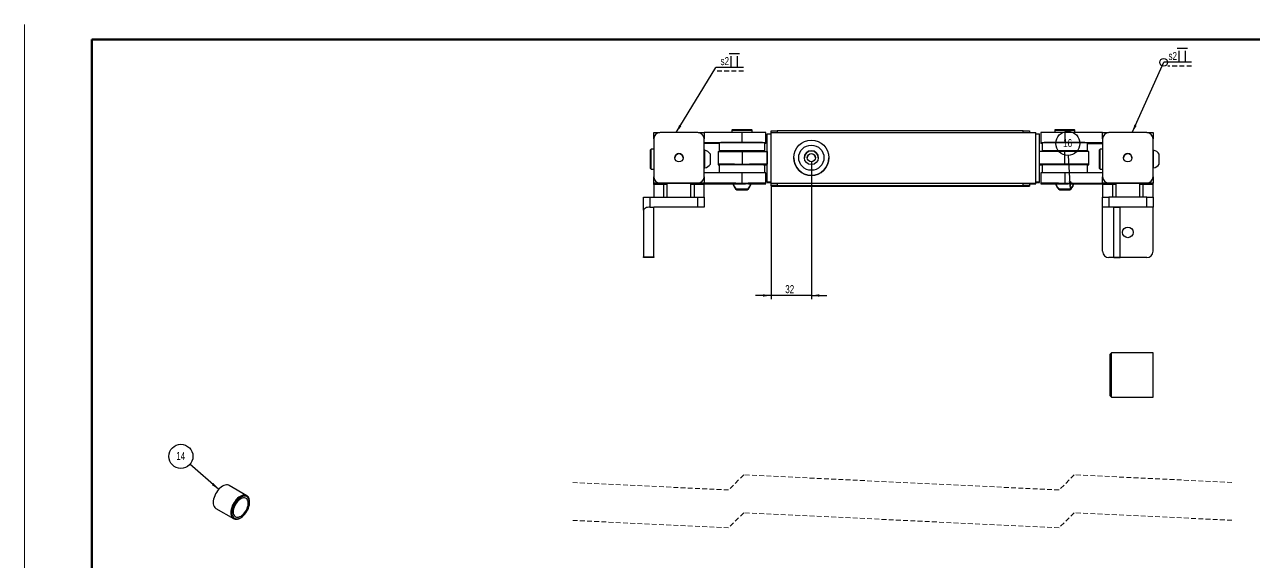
# Model space of a CAD drawing. Header units: millimetres. Extents: x 0 to 1782, y 0 to 1260.
# Drawn here: x 0 to 975, y 834 to 1260 of the extents above; entities that cross this region are included whole.
import ezdxf

# ---------------------------------------------------------------- set-up
doc = ezdxf.new("R2010")
doc.units = ezdxf.units.MM
doc.header["$LTSCALE"] = 3
doc.linetypes.add('HIDDEN', pattern=[1.905, 1.27, -0.635])
doc.layers.add('FORMATO', color=7, linetype='Continuous')
doc.styles.add('SLDTEXTSTYLE0', font='TXT', dxfattribs={"width": 0.75})
doc.dimstyles.new('SLDDIMSTYLE0', dxfattribs={"dimtxt": 0.18, "dimasz": 6.35, "dimexe": 0, "dimexo": 0.0625, "dimgap": 0, "dimtad": 0, "dimtih": 1, "dimtoh": 1, "dimdec": 0, "dimrnd": 1e-09, "dimzin": 0, "dimdsep": 46, "dimtxsty": 'Standard', "dimsah": 1, "dimcen": 0.09, "dimadec": 0, "dimazin": 0, "dimtfac": 6.35, "dimtdec": 0, "dimtofl": 0, "dimtmove": 0, "dimatfit": 3, "dimfxl": 1, "dimfrac": 2, "dimtolj": 1, "dimtzin": 0, "dimarcsym": 0})
doc.dimstyles.new('SLDDIMSTYLE1', dxfattribs={"dimtxt": 6.35, "dimasz": 6.35, "dimexe": 0, "dimexo": 0.0625, "dimgap": 1.5875, "dimtad": 1, "dimdec": 1, "dimrnd": 1e-09, "dimzin": 12, "dimdsep": 46, "dimtxsty": 'SLDTEXTSTYLE0', "dimsah": 1, "dimcen": 0.09, "dimadec": 0, "dimazin": 3, "dimtfac": 1, "dimtdec": 1, "dimtmove": 0, "dimatfit": 0, "dimfxl": 1, "dimfrac": 2, "dimtolj": 1, "dimtzin": 12, "dimarcsym": 0})

# ---------------------------------------------------------------- blocks, each defined once
blk = doc.blocks.new('_D')
at = {"layer": 'FORMATO', "color": 7}
for p, q in [((624.01, 1151.58), (624.01, 1042.46)), ((592.01, 1131.53), (592.01, 1042.46)), ((592.01, 1045.46), (579.8, 1045.46)), ((624.01, 1045.46), (592.01, 1045.46)), ((624.01, 1045.46), (636.22, 1045.46))]:
    blk.add_line(p, q, dxfattribs=at)
for points in [[(592.01, 1045.46), (585.66, 1046.43), (585.66, 1044.48)], [(624.01, 1045.46), (630.36, 1044.48), (630.36, 1046.43)]]:
    blk.add_solid(points, dxfattribs=at)
at = {"layer": 'FORMATO', "color": 7, "insert": (603.32, 1053.64), "char_height": 6.35, "attachment_point": 1, "style": 'SLDTEXTSTYLE0'}
blk.add_mtext('32', dxfattribs=at)
blk = doc.blocks.new('SW_NOTE_0_6')
at = {"layer": 'FORMATO', "color": 0}
blk.add_circle((-0.56, 9.54), 9.56, dxfattribs=at)
at = {"layer": 'FORMATO', "color": 0, "insert": (-0.68, 12.98), "char_height": 6.35, "attachment_point": 2, "style": 'SLDTEXTSTYLE0'}
blk.add_mtext('16', dxfattribs=at)
blk = doc.blocks.new('SW_SYMBOL_WELD_BUSQ')
at = {"layer": 'FORMATO', "color": 0}
for p, q in [((600, 0), (600, 3300)), ((2400, 0), (2400, 3300))]:
    blk.add_line(p, q, dxfattribs=at)
blk = doc.blocks.new('SW_SYMBOL_WLDSI_FLT')
at = {"layer": 'FORMATO', "color": 0}
blk.add_line((0, 0), (3000, 0), dxfattribs=at)
blk = doc.blocks.new('SW_WELDSYMBOL_6')
at = {"layer": 'FORMATO', "color": 0}
blk.add_line((22.07, 0), (0, 0), dxfattribs=at)
at = {"layer": 'FORMATO', "color": 0, "linetype": 'HIDDEN'}
blk.add_line((22.07, -3), (3.38, -3), dxfattribs=at)
at = {"layer": 'FORMATO', "color": 0}
blk.add_circle((0, 0), 3.04, dxfattribs=at)
at = {"layer": 'FORMATO', "color": 0, "xscale": 0.0027037109375, "yscale": 0.0027037109375, "zscale": 0.0027037109375}
for name, p in [('SW_SYMBOL_WLDSI_FLT', (10.74, 11.17)), ('SW_SYMBOL_WELD_BUSQ', (10.74, 0.03))]:
    blk.add_blockref(name, p, dxfattribs=at)
at = {"layer": 'FORMATO', "color": 0, "insert": (3.85, 8.19), "char_height": 6.35, "attachment_point": 1, "style": 'SLDTEXTSTYLE0'}
blk.add_mtext('s2', dxfattribs=at)
blk = doc.blocks.new('SW_WELDSYMBOL_7')
at = {"layer": 'FORMATO', "color": 0}
blk.add_line((22.07, 0), (0, 0), dxfattribs=at)
at = {"layer": 'FORMATO', "color": 0, "linetype": 'HIDDEN'}
blk.add_line((22.07, -3), (0, -3), dxfattribs=at)
at = {"layer": 'FORMATO', "color": 0, "xscale": 0.0027037109375, "yscale": 0.0027037109375, "zscale": 0.0027037109375}
for name, p in [('SW_SYMBOL_WLDSI_FLT', (10.74, 11.17)), ('SW_SYMBOL_WELD_BUSQ', (10.74, 0.03))]:
    blk.add_blockref(name, p, dxfattribs=at)
at = {"layer": 'FORMATO', "color": 0, "insert": (3.85, 8.19), "char_height": 6.35, "attachment_point": 1, "style": 'SLDTEXTSTYLE0'}
blk.add_mtext('s2', dxfattribs=at)
blk = doc.blocks.new('SW_NOTE_0_7')
at = {"layer": 'FORMATO', "color": 0}
blk.add_circle((-7.21, 6.28), 9.56, dxfattribs=at)
at = {"layer": 'FORMATO', "color": 0, "insert": (-7.34, 9.71), "char_height": 6.35, "attachment_point": 2, "style": 'SLDTEXTSTYLE0'}
blk.add_mtext('14', dxfattribs=at)

msp = doc.modelspace()

# ---------------------------------------------------------------- linework, layer by layer
at = {"color": 7, "linetype": 'Continuous', "lineweight": 18}
msp.add_line((0, 1260), (0, 0), dxfattribs=at)
at = {"color": 7, "linetype": 'Continuous', "lineweight": 25}
for p, q in [((499.01, 1174.53), (503.82, 1174.53)), ((499.01, 1169.53), (499.01, 1174.53)), ((534.01, 1174.53), (504.01, 1174.53)), ((534.2, 1174.53), (539.01, 1174.53)), ((539.01, 1174.53), (539.01, 1169.53)), ((569.01, 1174.53), (539.01, 1174.53)), ((561.51, 1176.99), (561.01, 1176.49)), ((561.01, 1176.49), (561.01, 1174.53)), ((569.01, 1166.53), (569.01, 1174.53)), ((576.42, 1177), (576.51, 1176.99)), ((577.01, 1176.49), (576.51, 1176.99)), ((576.91, 1176.5), (577.01, 1176.49)), ((577.01, 1174.52), (577.01, 1176.49)), ((588.01, 1166.49), (588.01, 1174.49)), ((589.01, 1135.53), (589.01, 1173.53)), ((589.01, 1173.53), (592.01, 1173.53)), ((592.01, 1174.53), (592.01, 1175.96)), ((592.01, 1134.53), (592.01, 1174.53)), ((592.01, 1174.53), (802.01, 1174.53)), ((792.01, 1175.97), (597.01, 1175.97)), ((797.01, 1175.96), (797.01, 1174.53)), ((802.01, 1134.53), (802.01, 1174.53)), ((802.01, 1173.53), (805.01, 1173.53)), ((805.01, 1135.53), (805.01, 1173.53)), ((806.01, 1174.49), (806.01, 1166.49)), ((817.51, 1176.99), (817.01, 1176.49)), ((817.01, 1176.49), (817.01, 1174.52)), ((825.01, 1174.53), (825.01, 1166.53)), ((855.01, 1174.53), (825.01, 1174.53)), ((832.42, 1177), (832.51, 1176.99)), ((833.01, 1176.49), (832.51, 1176.99)), ((832.91, 1176.5), (833.01, 1176.49)), ((833.01, 1174.53), (833.01, 1176.49)), ((855.01, 1174.53), (859.82, 1174.53)), ((855.01, 1169.53), (855.01, 1174.53)), ((890.01, 1174.53), (860.01, 1174.53)), ((890.2, 1174.53), (895.01, 1174.53)), ((895.01, 1174.53), (895.01, 1169.53)), ((497.01, 1161.45), (496.51, 1160.95)), ((496.51, 1160.85), (496.51, 1160.95)), ((496.51, 1145.95), (496.51, 1160.85)), ((499.01, 1161.45), (497.01, 1161.45)), ((497.01, 1161.35), (497.01, 1161.45)), ((497.01, 1145.45), (497.01, 1161.35)), ((499.01, 1169.53), (499.01, 1139.53)), ((539.01, 1139.53), (539.01, 1169.53)), ((539.01, 1166.53), (569.01, 1166.53)), ((551.01, 1166.46), (539.01, 1166.46)), ((539.01, 1166), (551.01, 1166)), ((551.01, 1165.94), (539.01, 1165.94)), ((551.01, 1166.49), (551.01, 1159.99)), ((587.01, 1159.99), (587.01, 1166.49)), ((588.01, 1165.97), (588.01, 1166.49)), ((806.01, 1166.49), (806.01, 1165.97)), ((807.01, 1166.49), (807.01, 1159.99)), ((825.01, 1166.53), (855.01, 1166.53)), ((843.01, 1159.99), (843.01, 1166.49)), ((843.01, 1166.46), (855.01, 1166.46)), ((843.01, 1166), (855.01, 1166)), ((843.01, 1165.94), (855.01, 1165.94)), ((853.01, 1161.45), (852.51, 1160.95)), ((852.51, 1160.85), (852.51, 1160.95)), ((852.51, 1145.95), (852.51, 1160.85)), ((855.01, 1161.45), (853.01, 1161.45)), ((853.01, 1161.35), (853.01, 1161.45)), ((853.01, 1145.45), (853.01, 1161.35)), ((855.01, 1169.53), (855.01, 1139.53)), ((895.01, 1139.53), (895.01, 1169.53)), ((539.51, 1157.95), (539.01, 1158.45)), ((539.51, 1146.45), (539.51, 1160.45)), ((543.91, 1149.45), (543.91, 1157.45)), ((550.01, 1159.49), (550.01, 1149.49)), ((551.01, 1159.99), (551.01, 1159.5)), ((563.01, 1160), (563.01, 1159.53)), ((569.01, 1159.53), (569.01, 1149.53)), ((569.01, 1159.53), (589.01, 1159.53)), ((575.01, 1159.53), (575.01, 1160)), ((587.01, 1159.53), (587.01, 1159.99)), ((589.01, 1159.53), (589.01, 1149.53)), ((610.01, 1154.58), (610.01, 1154.53)), ((638.01, 1154.53), (638.01, 1154.58)), ((805.01, 1149.53), (805.01, 1159.53)), ((825.01, 1159.53), (805.01, 1159.53)), ((807.01, 1159.99), (807.01, 1159.53)), ((819.01, 1160), (819.01, 1159.53)), ((825.01, 1149.53), (825.01, 1159.53)), ((831.01, 1159.53), (831.01, 1160)), ((843.01, 1159.5), (843.01, 1159.99)), ((844.01, 1149.49), (844.01, 1159.49)), ((895.51, 1157.95), (895.01, 1158.45)), ((895.51, 1146.45), (895.51, 1160.45)), ((899.91, 1149.45), (899.91, 1157.45)), ((496.51, 1145.95), (497.01, 1145.45)), ((497.01, 1145.45), (499.01, 1145.45)), ((539.01, 1148.45), (539.51, 1148.95)), ((569.01, 1142.53), (539.01, 1142.53)), ((550.01, 1149.49), (550.01, 1148.97)), ((551.01, 1148.99), (551.01, 1142.53)), ((563.01, 1149.5), (563.01, 1149.02)), ((569.01, 1149.53), (589.01, 1149.53)), ((569.01, 1134.53), (569.01, 1142.53)), ((575.01, 1149.02), (575.01, 1149.5)), ((589.01, 1149.46), (575.01, 1149.46)), ((586.16, 1149), (589.01, 1149)), ((587.01, 1142.5), (587.01, 1148.99)), ((589.01, 1148.94), (587.01, 1148.94)), ((588.01, 1134.49), (588.01, 1142.49)), ((825.01, 1149.53), (805.01, 1149.53)), ((805.01, 1149.46), (819.01, 1149.46)), ((807.86, 1149), (805.01, 1149)), ((805.01, 1148.94), (807.01, 1148.94)), ((806.01, 1142.49), (806.01, 1134.49)), ((807.01, 1148.99), (807.01, 1142.5)), ((819.01, 1149.5), (819.01, 1149.02)), ((825.01, 1142.53), (825.01, 1134.53)), ((855.01, 1142.53), (825.01, 1142.53)), ((831.01, 1149.02), (831.01, 1149.5)), ((843.01, 1142.53), (843.01, 1148.99)), ((844.01, 1148.97), (844.01, 1149.49)), ((852.51, 1145.95), (853.01, 1145.45)), ((853.01, 1145.45), (855.01, 1145.45)), ((895.01, 1148.45), (895.51, 1148.95)), ((499.01, 1139.53), (499.01, 1139.53)), ((499.01, 1134.53), (499.01, 1139.53)), ((539.01, 1134.53), (499.01, 1134.53)), ((499.01, 1133.49), (499.01, 1134.53)), ((509.51, 1133.49), (499.01, 1133.49)), ((499.01, 1133.49), (499.01, 1123.45)), ((504.01, 1134.53), (534.01, 1134.53)), ((504.01, 1134.53), (504.01, 1134.53)), ((504.01, 1134.53), (534.01, 1134.53)), ((507.01, 1123.45), (507.01, 1133.49)), ((509.51, 1133.58), (509.51, 1123.45)), ((528.51, 1123.45), (528.51, 1133.58)), ((539.01, 1133.49), (528.51, 1133.49)), ((531.01, 1133.49), (531.01, 1123.45)), ((534.01, 1134.53), (534.01, 1134.53)), ((539.01, 1139.53), (539.01, 1139.53)), ((539.01, 1139.53), (539.01, 1134.53)), ((539.01, 1133.49), (539.01, 1134.53)), ((539.01, 1134.46), (539.01, 1134.53)), ((539.01, 1134.53), (569.01, 1134.53)), ((564.04, 1134.46), (539.01, 1134.46)), ((539.01, 1133.94), (539.01, 1134)), ((539.01, 1134), (564.5, 1134)), ((562.03, 1133.94), (539.01, 1133.94)), ((539.01, 1123.45), (539.01, 1133.49)), ((564, 1134.5), (564.5, 1134)), ((573.52, 1134), (574.02, 1134.5)), ((588.01, 1133.97), (588.01, 1134.49)), ((589.01, 1135.53), (592.01, 1135.53)), ((589.01, 1135.46), (589.01, 1135.53)), ((589.01, 1135), (589.01, 1135.46)), ((589.01, 1135.46), (592.01, 1135.46)), ((589.01, 1135), (592.01, 1135)), ((589.01, 1134.94), (589.01, 1135)), ((589.01, 1134.94), (592.01, 1134.94)), ((592.01, 1134.53), (802.01, 1134.53)), ((592.01, 1134.49), (592.01, 1134.53)), ((592.01, 1132.49), (592.01, 1134.49)), ((592.01, 1132.46), (592.01, 1132.49)), ((592.01, 1132.46), (797.01, 1132.46)), ((592.01, 1131.96), (592.01, 1132.46)), ((592.01, 1131.96), (592.01, 1131.94)), ((592.01, 1131.94), (797.01, 1131.94)), ((597.01, 1134.49), (597.01, 1132.49)), ((597.01, 1134.49), (792.01, 1134.49)), ((597.01, 1132.49), (792.01, 1132.49)), ((792.01, 1131.97), (597.01, 1131.97)), ((792.01, 1132.49), (792.01, 1134.49)), ((797.01, 1134.49), (797.01, 1132.49)), ((797.01, 1134.46), (802.01, 1134.46)), ((797.01, 1134.01), (802.01, 1134.01)), ((797.01, 1133.94), (802.01, 1133.94)), ((797.01, 1132.46), (797.01, 1132.49)), ((797.01, 1132.46), (797.01, 1131.96)), ((797.01, 1131.96), (797.01, 1131.94)), ((802.01, 1135.53), (805.01, 1135.53)), ((802.01, 1135.46), (805.01, 1135.46)), ((802.01, 1135), (805.01, 1135)), ((802.01, 1134.94), (805.01, 1134.94)), ((802.01, 1134.46), (802.01, 1134.53)), ((802.01, 1134.01), (802.01, 1134.46)), ((802.01, 1133.94), (802.01, 1134.01)), ((805.01, 1135.46), (805.01, 1135.53)), ((805.01, 1135), (805.01, 1135.46)), ((805.01, 1134.94), (805.01, 1135)), ((806.01, 1134.49), (806.01, 1133.97)), ((820, 1134.5), (820.5, 1134)), ((825.01, 1134.53), (855.01, 1134.53)), ((829.52, 1134), (830.02, 1134.5)), ((829.52, 1134), (855.01, 1134)), ((829.98, 1134.46), (855.01, 1134.46)), ((831.99, 1133.94), (855.01, 1133.94)), ((855.01, 1139.53), (855.01, 1139.53)), ((855.01, 1134.53), (855.01, 1139.53)), ((895.01, 1134.53), (855.01, 1134.53)), ((855.01, 1133.49), (855.01, 1134.53)), ((855.01, 1134.53), (855.01, 1134.46)), ((855.01, 1134), (855.01, 1133.94)), ((865.51, 1133.49), (855.01, 1133.49)), ((855.01, 1133.49), (855.01, 1123.45)), ((860.01, 1134.53), (890.01, 1134.53)), ((860.01, 1134.53), (860.01, 1134.53)), ((860.01, 1134.53), (890.01, 1134.53)), ((863.01, 1123.45), (863.01, 1133.49)), ((865.51, 1133.58), (865.51, 1123.45)), ((884.51, 1123.45), (884.51, 1133.58)), ((895.01, 1133.49), (884.51, 1133.49)), ((887.01, 1133.49), (887.01, 1123.45)), ((890.01, 1134.53), (890.01, 1134.53)), ((895.01, 1139.53), (895.01, 1139.53)), ((895.01, 1139.53), (895.01, 1134.53)), ((895.01, 1133.49), (895.01, 1134.53)), ((895.01, 1123.45), (895.01, 1133.49)), ((491.01, 1113.01), (491.01, 1123.45)), ((491.01, 1123.45), (496.01, 1123.45)), ((496.01, 1123.45), (496.01, 1115.45)), ((496.01, 1123.45), (534.01, 1123.45)), ((534.01, 1115.45), (534.01, 1123.45)), ((534.01, 1123.45), (539.01, 1123.45)), ((539.01, 1123.45), (539.01, 1115.45)), ((566.34, 1129.6), (568.63, 1129.6)), ((566.72, 1129.59), (566.34, 1129.6)), ((566.34, 1129.07), (568.63, 1129.08)), ((566.72, 1129.07), (566.34, 1129.07)), ((566.72, 1129.59), (566.72, 1129.6)), ((569.39, 1129.59), (566.72, 1129.59)), ((569.39, 1129.07), (566.72, 1129.07)), ((566.72, 1129.07), (566.72, 1129.07)), ((568.63, 1129.6), (571.3, 1129.6)), ((568.63, 1129.08), (571.3, 1129.07)), ((569.39, 1129.59), (569.39, 1129.6)), ((571.68, 1129.59), (569.39, 1129.59)), ((571.68, 1129.07), (569.39, 1129.07)), ((569.39, 1129.07), (569.39, 1129.07)), ((571.3, 1129.6), (571.68, 1129.59)), ((571.3, 1129.07), (571.68, 1129.07)), ((822.34, 1129.6), (824.63, 1129.6)), ((822.72, 1129.59), (822.34, 1129.6)), ((822.34, 1129.07), (824.63, 1129.08)), ((822.72, 1129.07), (822.34, 1129.07)), ((822.72, 1129.59), (822.72, 1129.6)), ((825.39, 1129.59), (822.72, 1129.59)), ((825.39, 1129.07), (822.72, 1129.07)), ((822.72, 1129.07), (822.72, 1129.07)), ((824.63, 1129.6), (827.3, 1129.6)), ((824.63, 1129.08), (827.3, 1129.07)), ((825.39, 1129.59), (825.39, 1129.6)), ((827.68, 1129.59), (825.39, 1129.59)), ((827.68, 1129.07), (825.39, 1129.07)), ((825.39, 1129.07), (825.39, 1129.07)), ((827.3, 1129.6), (827.68, 1129.59)), ((827.3, 1129.07), (827.68, 1129.07)), ((855.01, 1115.45), (855.01, 1123.45)), ((855.01, 1123.45), (860.01, 1123.45)), ((860.01, 1123.45), (860.01, 1115.45)), ((890.01, 1123.45), (860.01, 1123.45)), ((890.01, 1115.45), (890.01, 1123.45)), ((890.01, 1123.45), (895.01, 1123.45)), ((895.01, 1123.45), (895.01, 1115.45)), ((491.01, 1113.01), (491.01, 1075.95)), ((496.01, 1115.45), (499.01, 1115.45)), ((499.01, 1075.95), (499.01, 1115.45)), ((534.01, 1115.45), (499.01, 1115.45)), ((539.01, 1115.45), (534.01, 1115.45)), ((860.01, 1115.45), (855.01, 1115.45)), ((855.01, 1080.45), (855.01, 1115.45)), ((890.01, 1115.45), (860.01, 1115.45)), ((864.01, 1115.45), (869.01, 1115.45)), ((864.01, 1075.45), (864.01, 1115.45)), ((869.01, 1075.45), (869.01, 1115.45)), ((895.01, 1115.45), (890.01, 1115.45)), ((895.01, 1080.45), (895.01, 1115.45)), ((491.01, 1075.95), (499.01, 1075.95)), ((491.01, 1075.45), (491.01, 1075.95)), ((499.01, 1075.45), (491.01, 1075.45)), ((499.01, 1075.95), (499.01, 1075.45)), ((890.01, 1075.45), (860.01, 1075.45)), ((864.01, 1075.45), (869.01, 1075.45)), ((862.01, 1000.01), (861.01, 999.01)), ((861.01, 966.01), (861.01, 999.01)), ((895.01, 1000.01), (862.01, 1000.01)), ((862.01, 965.01), (862.01, 1000.01)), ((895.01, 965.01), (895.01, 1000.01)), ((861.01, 966.01), (862.01, 965.01)), ((862.01, 965.01), (895.01, 965.01)), ((176.26, 886.86), (162.25, 894.95)), ((178.43, 881.57), (178.43, 882.06)), ((151.76, 876.76), (165.76, 868.68)), ((171.01, 869.2), (171.43, 869.44))]:
    msp.add_line(p, q, dxfattribs=at)
at = {"color": 8, "linetype": 'Continuous', "lineweight": 25}
for p, q in [((597.01, 1175.97), (597.01, 1174.53)), ((792.01, 1174.53), (792.01, 1175.97)), ((597.01, 1132.46), (597.01, 1131.97)), ((792.01, 1131.97), (792.01, 1132.46))]:
    msp.add_line(p, q, dxfattribs=at)
at = {"color": 7, "linetype": 'HIDDEN', "lineweight": 18}
for p, q in [((558.39, 891.39), (433.32, 897.39)), ((570.39, 903.39), (558.39, 891.39)), ((820.53, 891.39), (570.39, 903.39)), ((832.53, 903.39), (820.53, 891.39)), ((957.6, 897.39), (832.53, 903.39)), ((570.39, 873.39), (558.39, 861.39)), ((820.53, 861.39), (570.39, 873.39)), ((832.53, 873.39), (820.53, 861.39)), ((957.6, 867.39), (832.53, 873.39)), ((558.39, 861.39), (433.32, 867.39))]:
    msp.add_line(p, q, dxfattribs=at)
at = {"color": 7, "linetype": 'Continuous', "lineweight": 25, "flags": 128}
for points in [[(561.01, 1176.49), (561.12, 1176.5), (561.59, 1176.5), (562.41, 1176.5), (563.53, 1176.5), (564.91, 1176.51), (566.49, 1176.51), (568.18, 1176.51), (569.91, 1176.51), (571.6, 1176.51), (573.16, 1176.51), (574.54, 1176.5), (575.65, 1176.5), (576.45, 1176.5), (576.91, 1176.5)], [(561.51, 1176.99), (561.61, 1177), (562.05, 1177), (562.82, 1177), (563.88, 1177), (565.17, 1177.01), (566.65, 1177.01), (568.23, 1177.01), (569.85, 1177.01), (571.43, 1177.01), (572.9, 1177.01), (574.19, 1177), (575.24, 1177), (575.99, 1177), (576.42, 1177)], [(588.01, 1174.49), (587.97, 1174.5), (587.61, 1174.5), (586.91, 1174.5), (585.88, 1174.51), (584.53, 1174.51), (582.9, 1174.52), (581, 1174.52), (578.88, 1174.52), (576.58, 1174.52), (574.14, 1174.53), (571.6, 1174.53), (569.01, 1174.53)], [(592.01, 1175.96), (592.11, 1175.96), (592.39, 1175.96), (592.85, 1175.97), (593.47, 1175.97), (594.23, 1175.97), (595.1, 1175.97), (596.03, 1175.97), (597.01, 1175.97)], [(792.01, 1175.97), (792.99, 1175.97), (793.92, 1175.97), (794.79, 1175.97), (795.55, 1175.97), (796.17, 1175.97), (796.63, 1175.96), (796.91, 1175.96), (797.01, 1175.96)], [(825.01, 1174.53), (822.42, 1174.53), (819.88, 1174.53), (817.44, 1174.52), (815.14, 1174.52), (813.02, 1174.52), (811.12, 1174.52), (809.49, 1174.51), (808.14, 1174.51), (807.11, 1174.5), (806.41, 1174.5), (806.05, 1174.5), (806.01, 1174.49)], [(817.01, 1176.49), (817.12, 1176.5), (817.59, 1176.5), (818.41, 1176.5), (819.53, 1176.5), (820.91, 1176.51), (822.49, 1176.51), (824.18, 1176.51), (825.91, 1176.51), (827.6, 1176.51), (829.16, 1176.51), (830.54, 1176.5), (831.65, 1176.5), (832.45, 1176.5), (832.91, 1176.5)], [(817.51, 1176.99), (817.61, 1177), (818.05, 1177), (818.82, 1177), (819.88, 1177), (821.17, 1177.01), (822.65, 1177.01), (824.23, 1177.01), (825.85, 1177.01), (827.43, 1177.01), (828.9, 1177.01), (830.19, 1177), (831.24, 1177), (831.99, 1177), (832.42, 1177)], [(587.01, 1166.49), (587, 1166.49), (586.75, 1166.5), (586.16, 1166.5), (585.23, 1166.51), (583.99, 1166.51), (582.46, 1166.51), (580.66, 1166.52), (578.64, 1166.52), (576.43, 1166.52), (574.07, 1166.52), (571.62, 1166.52), (569.12, 1166.53), (566.61, 1166.52), (564.15, 1166.52), (561.79, 1166.52), (559.56, 1166.52), (557.52, 1166.52), (555.7, 1166.52)], [(569.01, 1166.53), (571.6, 1166.53), (574.14, 1166.53), (576.58, 1166.52), (578.88, 1166.52), (581, 1166.52), (582.9, 1166.52), (584.53, 1166.51), (585.88, 1166.51), (586.91, 1166.51), (587.61, 1166.5), (587.97, 1166.5), (587.97, 1166.49), (587.61, 1166.49), (587.01, 1166.48)], [(587.01, 1165.98), (587.61, 1165.98), (587.97, 1165.97), (587.97, 1165.97), (587.61, 1165.96), (587.01, 1165.96)], [(807.01, 1166.48), (806.41, 1166.49), (806.05, 1166.49), (806.05, 1166.5), (806.41, 1166.5), (807.11, 1166.51), (808.14, 1166.51), (809.49, 1166.51), (811.12, 1166.52), (813.02, 1166.52), (815.14, 1166.52), (817.44, 1166.52), (819.88, 1166.53), (822.42, 1166.53), (825.01, 1166.53)], [(807.01, 1165.96), (806.41, 1165.96), (806.05, 1165.97), (806.05, 1165.97), (806.41, 1165.98), (807.01, 1165.98)], [(843.01, 1166.49), (842.97, 1166.5), (842.63, 1166.5), (841.95, 1166.5), (840.94, 1166.51), (839.62, 1166.51), (838.02, 1166.52), (836.16, 1166.52), (834.09, 1166.52), (831.84, 1166.52), (829.45, 1166.52), (826.98, 1166.52), (824.47, 1166.53), (821.97, 1166.52), (819.53, 1166.52), (817.2, 1166.52), (815.02, 1166.52), (813.03, 1166.52), (811.28, 1166.51), (809.79, 1166.51), (808.6, 1166.51), (807.73, 1166.5)], [(550.01, 1159.49), (550.05, 1159.5), (550.41, 1159.5), (551.11, 1159.51), (552.14, 1159.51), (553.49, 1159.51), (555.12, 1159.52), (557.02, 1159.52), (559.14, 1159.52), (561.44, 1159.52), (563.88, 1159.53), (566.42, 1159.53), (569.01, 1159.53)], [(555.7, 1160.02), (554.15, 1160.01), (552.88, 1160.01), (551.92, 1160), (551.3, 1160), (551.02, 1160), (551.1, 1159.99), (551.52, 1159.99), (552.28, 1159.98), (553.37, 1159.98), (554.76, 1159.97), (556.43, 1159.97), (558.34, 1159.97), (560.47, 1159.97), (562.75, 1159.96), (563.01, 1159.96)], [(575.01, 1159.96), (575.07, 1159.96), (577.37, 1159.97), (579.5, 1159.97), (581.44, 1159.97), (583.13, 1159.97), (584.55, 1159.98), (585.66, 1159.98), (586.45, 1159.99), (586.9, 1159.99), (587, 1159.99), (586.75, 1160), (586.16, 1160), (585.23, 1160.01), (583.99, 1160.01), (582.46, 1160.01), (580.66, 1160.02), (578.64, 1160.02), (576.43, 1160.02), (574.07, 1160.02), (571.62, 1160.02), (569.12, 1160.03), (566.61, 1160.02), (564.15, 1160.02), (561.79, 1160.02), (559.56, 1160.02), (557.52, 1160.02), (555.7, 1160.02), (555.7, 1160.02)], [(563.84, 1160), (562.92, 1160), (562.3, 1160), (562.03, 1159.99), (562.1, 1159.99), (562.52, 1159.99), (563.01, 1159.99)], [(575.01, 1159.99), (575.1, 1159.99), (575.72, 1159.99), (575.99, 1159.99), (575.92, 1160), (575.5, 1160), (574.76, 1160), (573.72, 1160), (572.45, 1160), (571.01, 1160.01), (569.47, 1160.01), (567.9, 1160.01), (566.39, 1160.01), (565.01, 1160), (563.84, 1160)], [(807.73, 1160), (807.2, 1160), (807.01, 1159.99), (807.17, 1159.99), (807.68, 1159.99), (808.53, 1159.98), (809.7, 1159.98), (811.16, 1159.97), (812.9, 1159.97), (814.87, 1159.97), (817.04, 1159.97), (819.01, 1159.96)], [(831.01, 1159.96), (831.67, 1159.96), (833.93, 1159.97), (836.02, 1159.97), (837.9, 1159.97), (839.52, 1159.98), (840.86, 1159.98), (841.89, 1159.98), (842.6, 1159.99), (842.96, 1159.99), (842.97, 1160), (842.63, 1160), (841.95, 1160), (840.94, 1160.01), (839.62, 1160.01), (838.02, 1160.02), (836.16, 1160.02), (834.09, 1160.02), (831.84, 1160.02), (829.45, 1160.02), (826.98, 1160.02), (824.47, 1160.03), (821.97, 1160.02), (819.53, 1160.02), (817.2, 1160.02), (815.02, 1160.02), (813.03, 1160.02), (811.28, 1160.01), (809.79, 1160.01), (808.6, 1160.01), (807.73, 1160), (807.73, 1160)], [(818.29, 1160), (818.02, 1159.99), (818.1, 1159.99), (818.53, 1159.99), (819.01, 1159.99)], [(831.01, 1159.99), (831.12, 1159.99), (831.73, 1159.99), (832, 1159.99), (831.92, 1160), (831.49, 1160), (830.73, 1160), (829.69, 1160), (828.42, 1160), (826.97, 1160.01), (825.43, 1160.01), (823.86, 1160.01), (822.36, 1160.01), (820.98, 1160), (819.81, 1160), (818.9, 1160), (818.29, 1160)], [(844.01, 1159.49), (843.97, 1159.5), (843.61, 1159.5), (842.91, 1159.51), (841.88, 1159.51), (840.53, 1159.51), (838.9, 1159.52), (837, 1159.52), (834.88, 1159.52), (832.58, 1159.52), (830.14, 1159.53), (827.6, 1159.53), (825.01, 1159.53)], [(563.01, 1149.46), (561.44, 1149.46), (559.14, 1149.47), (557.02, 1149.47), (555.12, 1149.47), (553.49, 1149.47), (552.14, 1149.48), (551.11, 1149.48), (550.41, 1149.49), (550.05, 1149.49), (550.05, 1149.5), (550.41, 1149.5), (551.11, 1149.51), (552.14, 1149.51), (553.49, 1149.51), (555.12, 1149.52), (557.02, 1149.52), (559.14, 1149.52), (561.44, 1149.52), (563.88, 1149.53), (566.42, 1149.53), (569.01, 1149.53)], [(551.01, 1148.96), (550.41, 1148.96), (550.05, 1148.97), (550.05, 1148.97), (550.41, 1148.98), (551.01, 1148.98)], [(587.01, 1148.99), (586.96, 1149), (586.61, 1149), (585.91, 1149), (584.88, 1149.01), (583.54, 1149.01), (581.92, 1149.02), (580.05, 1149.02), (577.97, 1149.02), (575.7, 1149.02), (573.31, 1149.02), (570.84, 1149.03), (568.33, 1149.03), (565.83, 1149.02), (563.4, 1149.02), (561.07, 1149.02), (558.9, 1149.02), (556.93, 1149.02), (555.19, 1149.01)], [(563.01, 1149.49), (562.94, 1149.49), (562.76, 1149.49), (562.94, 1149.5), (563.48, 1149.5), (564.33, 1149.5), (565.46, 1149.5), (566.79, 1149.5), (568.26, 1149.5), (569.76, 1149.5), (571.23, 1149.5), (572.56, 1149.5), (573.69, 1149.5), (574.54, 1149.5), (575.08, 1149.5), (575.26, 1149.49)], [(588.01, 1142.49), (587.97, 1142.5), (587.61, 1142.5), (586.91, 1142.51), (585.88, 1142.51), (584.53, 1142.51), (582.9, 1142.52), (581, 1142.52), (578.88, 1142.52), (576.58, 1142.52), (574.14, 1142.53), (571.6, 1142.53), (569.01, 1142.53)], [(575.26, 1149.49), (575.08, 1149.49), (575.01, 1149.49)], [(825.01, 1142.53), (822.42, 1142.53), (819.88, 1142.53), (817.44, 1142.52), (815.14, 1142.52), (813.02, 1142.52), (811.12, 1142.52), (809.49, 1142.51), (808.14, 1142.51), (807.11, 1142.51), (806.41, 1142.5), (806.05, 1142.5), (806.01, 1142.49)], [(807.61, 1149), (807.14, 1149), (807.01, 1148.99)], [(843.01, 1148.99), (842.94, 1149), (842.54, 1149), (841.79, 1149.01), (840.73, 1149.01), (839.35, 1149.01), (837.7, 1149.02), (835.8, 1149.02), (833.69, 1149.02), (831.41, 1149.02), (829.01, 1149.02), (826.52, 1149.03), (824.01, 1149.03), (821.52, 1149.02), (819.1, 1149.02), (816.79, 1149.02), (814.64, 1149.02), (812.69, 1149.02), (810.99, 1149.01), (809.55, 1149.01), (808.42, 1149.01), (807.61, 1149)], [(831.01, 1149.49), (831.08, 1149.49), (831.26, 1149.49), (831.08, 1149.5), (830.54, 1149.5), (829.69, 1149.5), (828.56, 1149.5), (827.23, 1149.5), (825.76, 1149.5), (824.26, 1149.5), (822.79, 1149.5), (821.46, 1149.5), (820.33, 1149.5), (819.48, 1149.5), (818.94, 1149.5), (818.76, 1149.49), (818.76, 1149.49)], [(818.76, 1149.49), (818.94, 1149.49), (819.01, 1149.49)], [(831.01, 1149.46), (832.58, 1149.46), (834.88, 1149.47), (837, 1149.47), (838.9, 1149.47), (840.53, 1149.47), (841.88, 1149.48), (842.91, 1149.48), (843.61, 1149.49), (843.97, 1149.49), (843.97, 1149.5), (843.61, 1149.5), (842.91, 1149.51), (841.88, 1149.51), (840.53, 1149.51), (838.9, 1149.52), (837, 1149.52), (834.88, 1149.52), (832.58, 1149.52), (830.14, 1149.53), (827.6, 1149.53), (825.01, 1149.53)], [(843.01, 1148.96), (843.61, 1148.96), (843.97, 1148.97), (843.97, 1148.97), (843.61, 1148.98), (843.01, 1148.98)], [(562.01, 1133.99), (562.11, 1134), (562.54, 1134), (563.3, 1134), (564.35, 1134), (565.63, 1134), (567.07, 1134.01), (568.62, 1134.01), (570.19, 1134.01), (571.69, 1134.01)], [(564.02, 1134.49), (563.43, 1134.49), (563.06, 1134.49), (563.06, 1134.5), (563.43, 1134.5), (564.16, 1134.5), (565.19, 1134.5), (566.46, 1134.5), (567.89, 1134.5), (569.39, 1134.5), (570.86, 1134.5), (572.22, 1134.5), (573.38, 1134.5), (574.27, 1134.5), (574.82, 1134.5), (575.01, 1134.49), (575.01, 1134.49)], [(569.01, 1134.53), (571.6, 1134.53), (574.14, 1134.53), (576.58, 1134.52), (578.88, 1134.52), (581, 1134.52), (582.9, 1134.52), (584.53, 1134.51), (585.88, 1134.51), (586.91, 1134.51), (587.61, 1134.5), (587.97, 1134.5), (587.97, 1134.49), (587.61, 1134.49), (586.91, 1134.48), (585.88, 1134.48), (584.53, 1134.47), (582.9, 1134.47), (581, 1134.47), (578.88, 1134.47), (576.58, 1134.46), (574.14, 1134.46), (573.98, 1134.46)], [(574.13, 1134), (574.14, 1134), (576.58, 1134), (578.88, 1134), (581, 1134), (582.9, 1133.99), (584.53, 1133.99), (585.88, 1133.99), (586.91, 1133.98), (587.61, 1133.98), (587.97, 1133.97), (587.97, 1133.97), (587.61, 1133.96), (586.91, 1133.96), (585.88, 1133.96), (584.53, 1133.95), (582.9, 1133.95), (581, 1133.94), (578.88, 1133.94), (576.58, 1133.94), (576.02, 1133.94)], [(592.01, 1134.49), (592.11, 1134.49), (592.39, 1134.49), (592.85, 1134.49), (593.47, 1134.49), (594.23, 1134.49), (595.1, 1134.49), (596.03, 1134.49), (597.01, 1134.49)], [(597.01, 1132.49), (596.03, 1132.49), (595.1, 1132.49), (594.23, 1132.49), (593.47, 1132.49), (592.85, 1132.49), (592.39, 1132.49), (592.11, 1132.49), (592.01, 1132.49)], [(597.01, 1131.97), (596.03, 1131.97), (595.1, 1131.97), (594.23, 1131.97), (593.47, 1131.97), (592.85, 1131.97), (592.39, 1131.96), (592.11, 1131.96), (592.01, 1131.96)], [(792.01, 1134.49), (792.99, 1134.49), (793.92, 1134.49), (794.79, 1134.49), (795.55, 1134.49), (796.17, 1134.49), (796.63, 1134.49), (796.91, 1134.49), (797.01, 1134.49)], [(797.01, 1132.49), (796.91, 1132.49), (796.63, 1132.49), (796.17, 1132.49), (795.55, 1132.49), (794.79, 1132.49), (793.92, 1132.49), (792.99, 1132.49), (792.01, 1132.49)], [(797.01, 1131.96), (796.91, 1131.96), (796.63, 1131.96), (796.17, 1131.97), (795.55, 1131.97), (794.79, 1131.97), (793.92, 1131.97), (792.99, 1131.97), (792.01, 1131.97)], [(820.04, 1134.46), (819.88, 1134.46), (817.44, 1134.46), (815.14, 1134.47), (813.02, 1134.47), (811.12, 1134.47), (809.49, 1134.47), (808.14, 1134.48), (807.11, 1134.48), (806.41, 1134.49), (806.05, 1134.49), (806.05, 1134.5), (806.41, 1134.5), (807.11, 1134.51), (808.14, 1134.51), (809.49, 1134.51), (811.12, 1134.52), (813.02, 1134.52), (815.14, 1134.52), (817.44, 1134.52), (819.88, 1134.53), (822.42, 1134.53), (825.01, 1134.53)], [(817.96, 1133.94), (817.44, 1133.94), (815.14, 1133.94), (813.02, 1133.94), (811.12, 1133.95), (809.49, 1133.95), (808.14, 1133.96), (807.11, 1133.96), (806.41, 1133.96), (806.05, 1133.97), (806.05, 1133.97), (806.41, 1133.98), (807.11, 1133.98), (808.14, 1133.99), (809.49, 1133.99), (811.12, 1133.99), (813.02, 1134), (815.14, 1134), (817.44, 1134), (819.88, 1134), (819.89, 1134)], [(818.01, 1133.99), (818.11, 1134), (818.54, 1134), (819.3, 1134), (820.35, 1134), (821.63, 1134), (823.07, 1134.01), (824.62, 1134.01), (826.19, 1134.01), (827.69, 1134.01)], [(819.01, 1134.49), (819.2, 1134.5), (819.75, 1134.5), (820.64, 1134.5), (821.79, 1134.5), (823.16, 1134.5), (824.63, 1134.5), (826.13, 1134.5), (827.56, 1134.5), (828.83, 1134.5), (829.86, 1134.5), (830.59, 1134.5), (830.96, 1134.5), (830.96, 1134.49), (830.59, 1134.49), (830, 1134.49)], [(570.54, 1129.6), (571.56, 1129.6), (572.36, 1129.6), (572.85, 1129.6), (573.01, 1129.59), (572.81, 1129.59), (572.27, 1129.59), (571.44, 1129.59), (570.4, 1129.59), (569.23, 1129.59), (568.05, 1129.59), (566.94, 1129.59), (566.03, 1129.59), (565.37, 1129.59), (565.04, 1129.59), (565.07, 1129.6), (565.44, 1129.6), (566.13, 1129.6), (567.08, 1129.6), (568.19, 1129.6), (569.38, 1129.6), (570.54, 1129.6)], [(570.54, 1129.08), (571.56, 1129.08), (572.36, 1129.07), (572.85, 1129.07), (573.01, 1129.07), (572.81, 1129.07), (572.27, 1129.07), (571.44, 1129.06), (570.4, 1129.06), (569.23, 1129.06), (568.05, 1129.06), (566.94, 1129.06), (566.03, 1129.07), (565.37, 1129.07), (565.04, 1129.07), (565.07, 1129.07), (565.44, 1129.07), (566.13, 1129.08), (567.08, 1129.08), (568.19, 1129.08), (569.38, 1129.08), (570.54, 1129.08)], [(826.54, 1129.6), (827.56, 1129.6), (828.36, 1129.6), (828.85, 1129.6), (829.01, 1129.59), (828.81, 1129.59), (828.27, 1129.59), (827.44, 1129.59), (826.4, 1129.59), (825.23, 1129.59), (824.05, 1129.59), (822.94, 1129.59), (822.03, 1129.59), (821.37, 1129.59), (821.04, 1129.59), (821.07, 1129.6), (821.44, 1129.6), (822.13, 1129.6), (823.08, 1129.6), (824.19, 1129.6), (825.38, 1129.6), (826.54, 1129.6)], [(826.54, 1129.08), (827.56, 1129.08), (828.36, 1129.07), (828.85, 1129.07), (829.01, 1129.07), (828.81, 1129.07), (828.27, 1129.07), (827.44, 1129.06), (826.4, 1129.06), (825.23, 1129.06), (824.05, 1129.06), (822.94, 1129.06), (822.03, 1129.07), (821.37, 1129.07), (821.04, 1129.07), (821.07, 1129.07), (821.44, 1129.07), (822.13, 1129.08), (823.08, 1129.08), (824.19, 1129.08), (825.38, 1129.08), (826.54, 1129.08)], [(162.25, 894.95), (161.87, 895.14), (161.02, 895.38), (160.09, 895.43), (159.1, 895.29), (158.06, 894.95), (157, 894.43), (155.95, 893.73), (154.91, 892.87), (153.92, 891.87), (152.99, 890.75), (152.14, 889.52), (151.39, 888.23), (150.76, 886.88), (150.25, 885.51), (149.88, 884.16), (149.66, 882.83), (149.58, 881.57)], [(149.58, 881.57), (149.66, 880.39), (149.88, 879.32), (150.25, 878.39), (150.76, 877.61), (151.39, 877), (151.76, 876.76)], [(178.43, 882.06), (178.35, 883.23), (178.13, 884.3), (177.76, 885.23), (177.25, 886.01), (176.62, 886.62), (175.87, 887.06), (175.02, 887.3), (174.09, 887.35), (173.1, 887.2), (172.06, 886.87), (171.01, 886.34), (169.95, 885.65), (168.91, 884.79), (167.92, 883.79), (166.99, 882.67), (166.14, 881.44), (165.39, 880.14), (164.76, 878.8), (164.25, 877.43), (163.88, 876.07), (163.66, 874.75), (163.58, 873.48)], [(164.43, 873.48), (164.5, 872.35), (164.73, 871.33), (165.09, 870.43), (165.59, 869.69), (166.22, 869.12), (166.95, 868.73), (167.78, 868.52), (168.69, 868.5), (169.66, 868.68), (170.66, 869.05), (171.69, 869.59), (172.7, 870.31), (173.69, 871.18), (174.63, 872.18), (175.5, 873.3), (176.29, 874.51), (176.97, 875.78), (177.53, 877.09), (177.97, 878.41), (178.26, 879.71), (178.41, 880.97), (178.41, 882.15), (178.26, 883.23), (177.97, 884.19), (177.53, 885.01), (176.97, 885.66), (176.29, 886.15), (175.5, 886.45), (174.63, 886.56), (173.69, 886.48), (172.7, 886.21), (171.69, 885.75), (170.66, 885.12), (169.66, 884.32), (168.69, 883.38), (167.78, 882.32), (166.95, 881.15), (166.22, 879.91), (165.59, 878.61), (165.09, 877.3), (164.73, 875.98), (164.5, 874.7), (164.43, 873.48)], [(165.47, 874.08), (165.55, 873.02), (165.78, 872.08), (166.15, 871.28), (166.66, 870.64), (167.3, 870.18), (168.04, 869.9), (168.87, 869.83), (169.77, 869.96), (170.71, 870.28), (171.67, 870.79), (172.62, 871.47), (173.54, 872.31), (174.41, 873.28), (175.2, 874.37), (175.89, 875.54), (176.47, 876.75), (176.91, 877.99), (177.22, 879.22), (177.37, 880.4), (177.37, 881.51), (177.22, 882.51), (176.91, 883.39), (176.47, 884.11), (175.89, 884.67), (175.2, 885.03), (174.41, 885.21), (173.54, 885.18), (172.62, 884.96), (171.67, 884.54), (170.71, 883.94), (169.77, 883.18), (168.87, 882.27), (168.04, 881.23), (167.3, 880.11), (166.66, 878.91), (166.15, 877.68), (165.78, 876.44), (165.55, 875.23), (165.47, 874.08)], [(163.58, 873.48), (163.66, 872.31), (163.88, 871.24), (164.25, 870.31), (164.76, 869.53), (165.39, 868.92), (166.14, 868.48), (166.99, 868.24), (167.92, 868.19), (168.91, 868.34), (169.95, 868.67), (171.01, 869.2), (171.01, 869.2)]]:
    msp.add_lwpolyline(points, dxfattribs=at)
at = {"color": 7, "linetype": 'Continuous', "lineweight": 25}
for centre, radius in [((624.01, 1154.58), 14), ((624.01, 1154.59), 10), ((519.01, 1154.53), 3.3), ((624.01, 1154.59), 5.5), ((624.01, 1154.58), 3.25), ((875.01, 1154.53), 3.3), ((875.01, 1095.45), 4.25)]:
    msp.add_circle(centre, radius, dxfattribs=at)
for centre, radius, start, end in [((504.01, 1169.53), 5, 89.99996, 179.99996), ((534.01, 1169.53), 5, 0.00004, 90.00004), ((860.01, 1169.53), 5, 89.99996, 179.99996), ((890.01, 1169.53), 5, 0.00004, 90.00004), ((554.88, 829.66), 336.86, 89.85898, 90.65748), ((807.51, 1155.01), 11.49, 88.89882, 92.49904), ((519.01, 1154.53), 3.3, 0.00006, 179.99994), ((538.06, 1153.6), 7, 33.3555, 78.07075), ((624.01, 1154.53), 14, 180.00004, 270.00004), ((624.01, 1154.58), 5.5, 0.00006, 179.99994), ((624.01, 1154.53), 3.25, 0.00006, 179.99994), ((624.01, 1154.53), 14, 269.99996, 359.99996), ((875.01, 1154.53), 3.3, 0.00006, 179.99994), ((894.06, 1153.6), 7, 33.3555, 78.07075), ((538.06, 1153.3), 7, 281.92925, 326.6445), ((554.52, 853.27), 295.74, 89.87124, 90.68071), ((894.06, 1153.3), 7, 281.92925, 326.6445), ((504.01, 1139.53), 5, 180.00004, 270.00004), ((504.01, 1139.53), 5, 180.00004, 270.00004), ((534.01, 1139.53), 5, 269.99996, 359.99996), ((534.01, 1139.53), 5, 269.99996, 359.99996), ((568.86, 1135.44), 7, 191.92928, 236.64463), ((568.86, 1134.92), 7, 191.92928, 236.64463), ((572.68, 686.43), 447.58, 89.57376, 90.12661), ((569.16, 1135.44), 7, 303.35537, 348.07072), ((569.16, 1134.92), 7, 303.35537, 348.07072), ((573.99, 1224.05), 89.56, 270.00889, 270.65233), ((824.86, 1135.44), 7, 191.92928, 236.64463), ((824.86, 1134.92), 7, 191.92928, 236.64463), ((820.03, 1224.05), 89.56, 269.34767, 269.99111), ((828.68, 686.43), 447.58, 89.57376, 90.12661), ((825.16, 1135.44), 7, 303.35537, 348.07072), ((825.16, 1134.92), 7, 303.35537, 348.07072), ((860.01, 1139.53), 5, 180.00004, 270.00004), ((860.01, 1139.53), 5, 180.00004, 270.00004), ((890.01, 1139.53), 5, 269.99996, 359.99996), ((890.01, 1139.53), 5, 269.99996, 359.99996), ((860.01, 1080.45), 5, 180, 270), ((890.01, 1080.45), 5, 270, 0)]:
    msp.add_arc(centre, radius, start, end, dxfattribs=at)
msp.add_ellipse((496.01, 1113.01), major_axis=(5, 0), ratio=0.487805, start_param=1.570796, end_param=3.141593, dxfattribs=at)
at = {"layer": 'FORMATO', "color": 7, "lineweight": 50}
for p in [(1763.91, 1248.14), (53.35, 16.5)]:
    msp.add_line(p, (53.35, 1248.14), dxfattribs=at)

# ---------------------------------------------------------------- block references
at = {"layer": 'FORMATO', "color": 7}
for name, p in [('SW_WELDSYMBOL_6', (903.46, 1230.17)), ('SW_WELDSYMBOL_7', (548.15, 1226.09)), ('SW_NOTE_0_6', (827.99, 1156.37)), ('SW_NOTE_0_7', (131.15, 911.76))]:
    msp.add_blockref(name, p, dxfattribs=at)

# ---------------------------------------------------------------- dimensions: what is measured, and where the dimension line sits
dim = msp.add_linear_dim(base=(592.01, 1045.46), p1=(624.01, 1154.58), p2=(592.01, 1134.53), dimstyle='SLDDIMSTYLE1', dxfattribs=at)
dim.commit()
dim.dimension.update_dxf_attribs({"geometry": '_D', "text_midpoint": (608.01, 1045.46), "dimtype": 160})

# ---------------------------------------------------------------- leaders
for points in [[(878.54, 1174.53), (903.46, 1230.17)], [(516.73, 1174.53), (548.15, 1226.09)], [(829.56, 1129.47), (827.99, 1156.37)], [(153.94, 891.89), (131.15, 911.76)]]:
    msp.add_leader(points, dimstyle='SLDDIMSTYLE0', dxfattribs=at)

doc.saveas('drawing.dxf')
